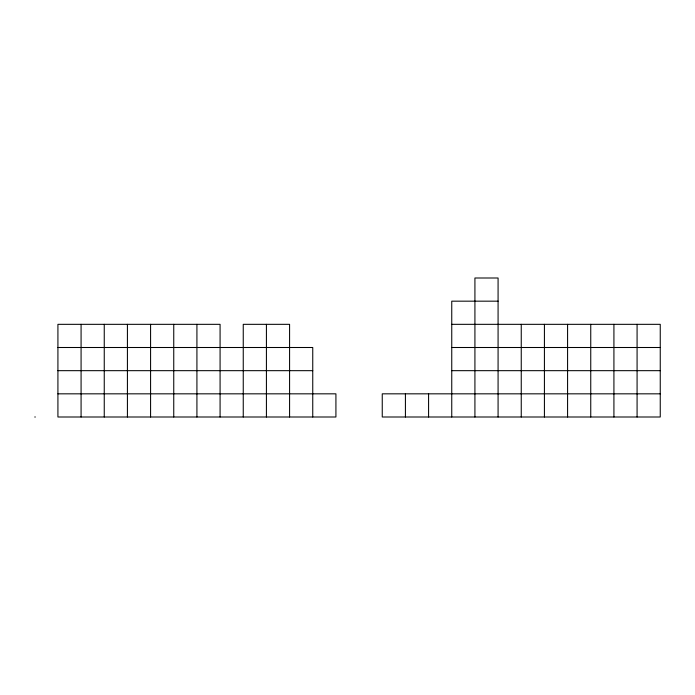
<?xml version="1.0" encoding="UTF-8"?>
<svg xmlns="http://www.w3.org/2000/svg" width="695" height="695" viewBox="0 0 695 695"><rect width="100%" height="100%" fill="white"/><g stroke="black" fill="none" stroke-linecap="round" stroke-linejoin="round"><path stroke-width="1.04" d="M498.08 301.17L451.75 301.17L451.75 417M451.75 324.33L660.25 324.33L660.25 417L382.25 417L382.25 393.83L660.25 393.83M57.92 347.5L312.75 347.5L312.75 417M451.75 347.5L660.25 347.5M57.92 370.67L312.75 370.67M451.75 370.67L660.25 370.67M57.92 393.83L335.92 393.83L335.92 417L57.92 417L57.92 324.33L220.08 324.33L220.08 417M34.75 417L35.341 417M637.08 324.33L637.08 417M613.92 324.33L613.92 417M590.75 324.33L590.75 417M567.58 324.33L567.58 417M544.42 324.33L544.42 417M521.25 324.33L521.25 417M498.08 417L498.08 278L474.92 278L474.92 417M428.58 393.83L428.58 417M405.42 393.83L405.42 417M289.58 417L289.58 324.33L243.25 324.33L243.25 417M266.42 324.33L266.42 417M196.92 324.33L196.92 417M173.75 324.33L173.75 417M150.58 324.33L150.58 417M127.42 324.33L127.42 417M104.25 324.33L104.25 417M81.08 324.33L81.08 417"/></g></svg>
